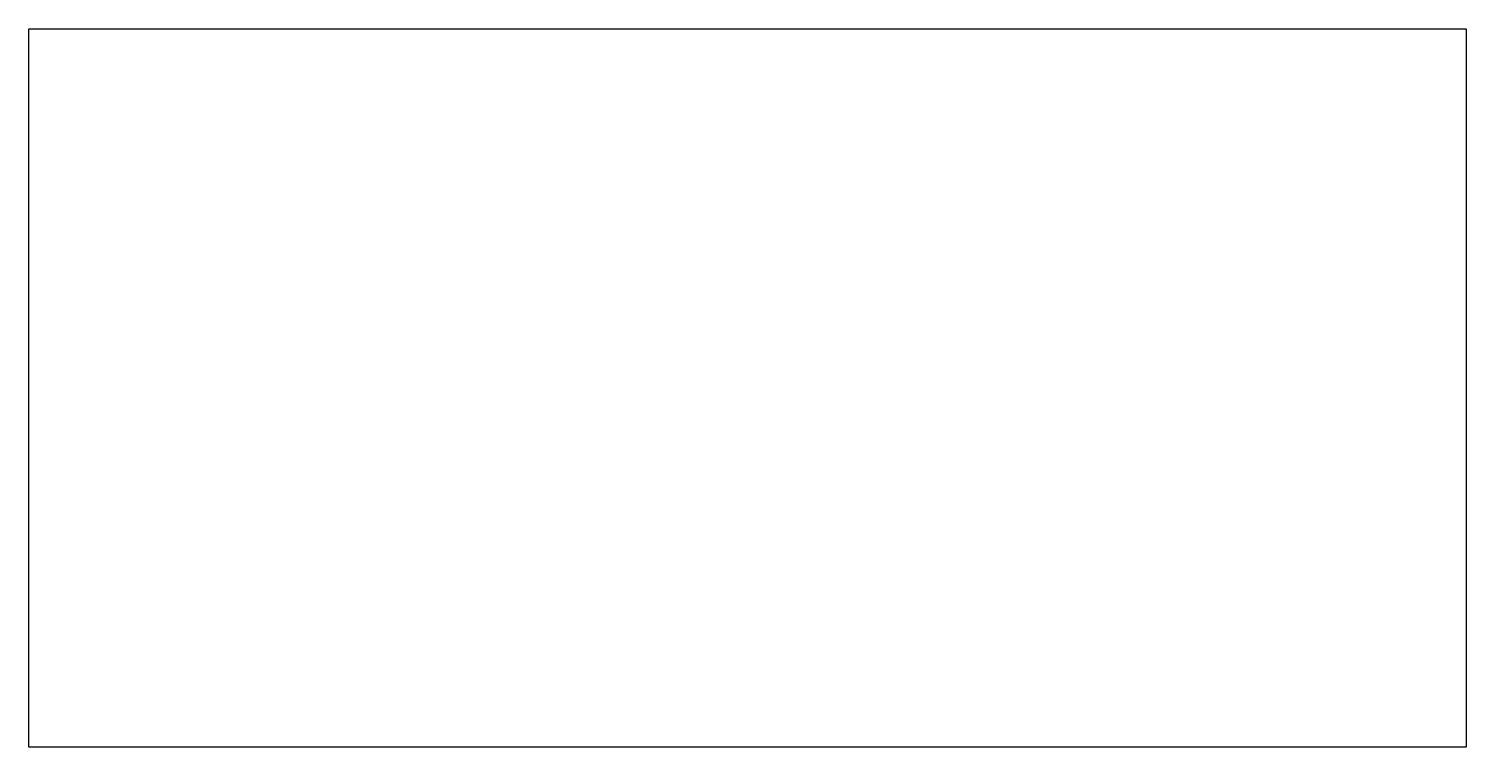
# Model space of a CAD drawing. Header units: inches. Extents: x 315.11 to 324.11, y 358.93 to 363.43.
import ezdxf

# ---------------------------------------------------------------- set-up
doc = ezdxf.new("R2010")
doc.units = ezdxf.units.IN
doc.header["$MEASUREMENT"] = 0

msp = doc.modelspace()

# ---------------------------------------------------------------- linework, layer by layer
for p, q in [((315.1125, 363.4315), (324.1125, 363.4315)), ((315.1125, 358.9315), (315.1125, 363.4315)), ((324.1125, 363.4315), (324.1125, 358.9315)), ((324.1125, 358.9315), (315.1125, 358.9315))]:
    msp.add_line(p, q)

doc.saveas('drawing.dxf')
